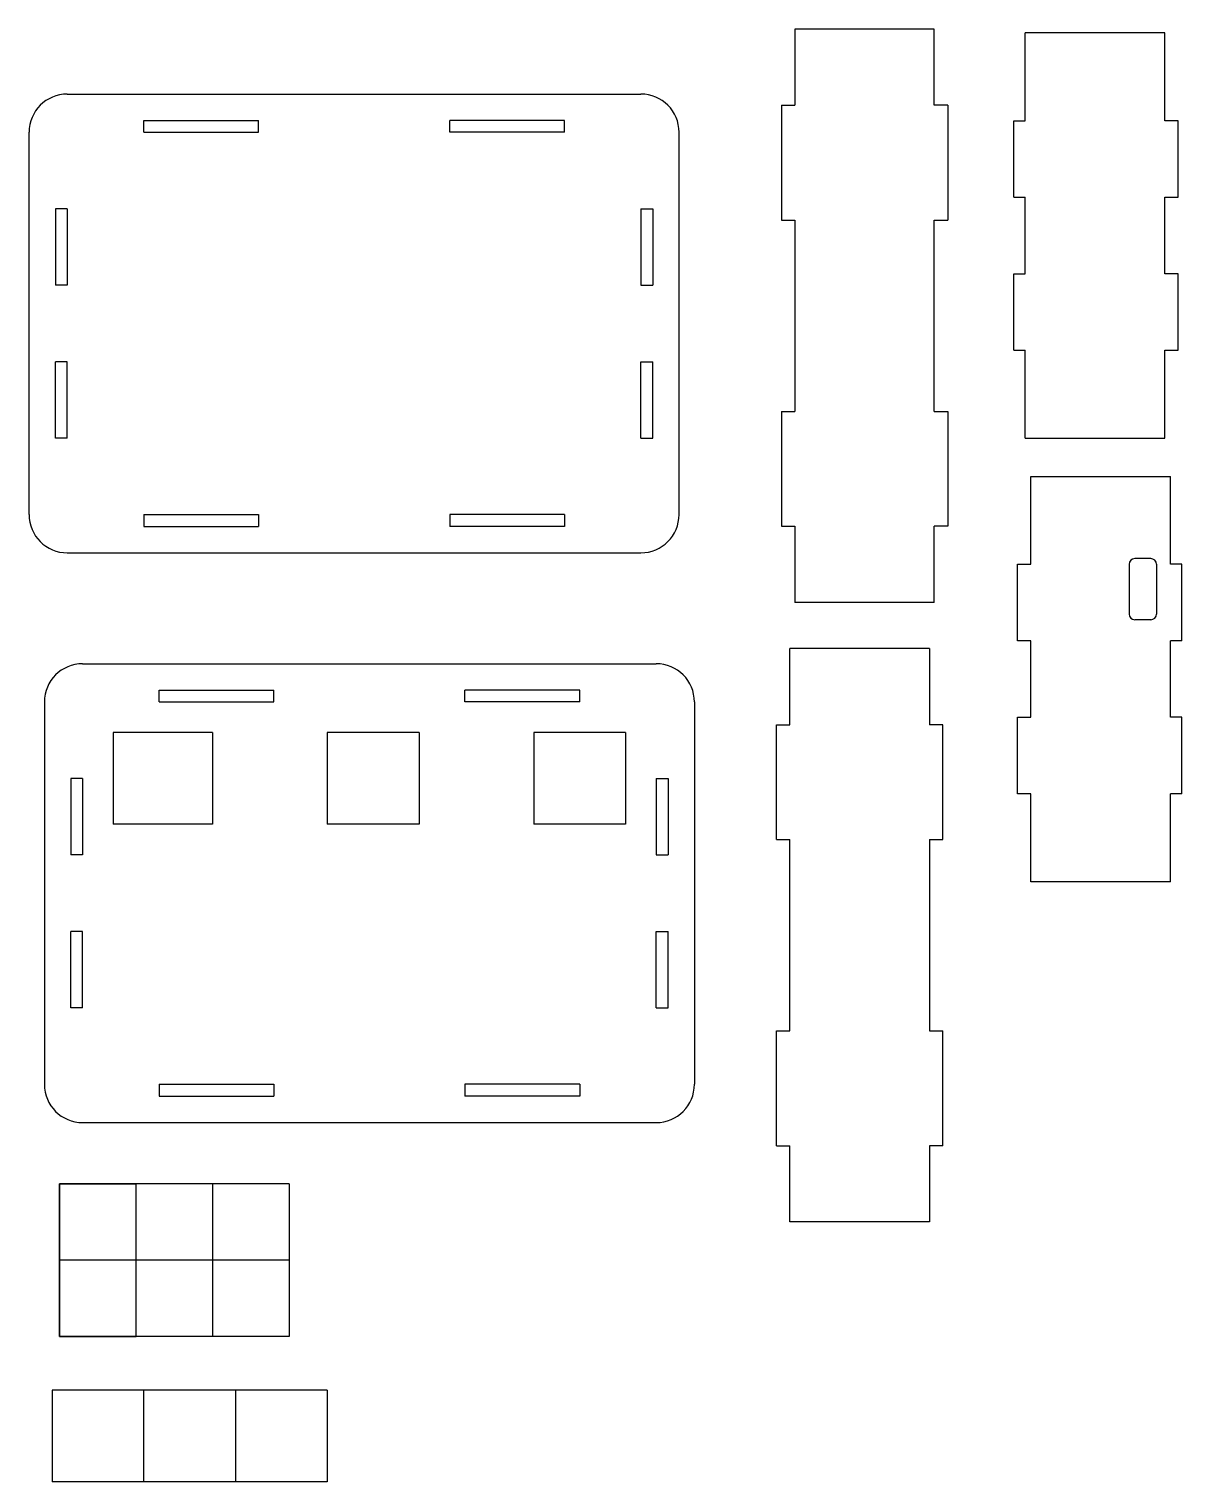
# Model space of a CAD drawing. Extents: x -162 to -11, y -102 to 88.
import ezdxf

# ---------------------------------------------------------------- set-up
doc = ezdxf.new("R2010")
doc.units = 0
doc.layers.add('MODELSKETCH_VISIBLE', color=7, linetype='CONTINUOUS')

msp = doc.modelspace()

# ---------------------------------------------------------------- linework, layer by layer
at = {"layer": 'MODELSKETCH_VISIBLE'}
for p, q in [((-61.88, 88), (-61.88, 78.04)), ((-43.63, 88), (-61.88, 88)), ((-43.63, 78.04), (-43.63, 88)), ((-31.75, 76), (-31.75, 87.5)), ((-13.5, 87.5), (-31.75, 87.5)), ((-13.5, 76), (-13.5, 87.5)), ((-157, 79.5), (-82, 79.5)), ((-63.63, 78.04), (-61.88, 78.04)), ((-63.63, 78.04), (-63.63, 63)), ((-41.88, 78.04), (-43.63, 78.04)), ((-41.88, 78.04), (-41.88, 63)), ((-147, 76.05), (-132, 76.05)), ((-147, 74.5), (-147, 76.05)), ((-132, 74.5), (-132, 76.05)), ((-107, 74.5), (-107, 76.05)), ((-92, 76.05), (-107, 76.05)), ((-92, 74.5), (-92, 76.05)), ((-33.25, 66), (-33.25, 76)), ((-33.25, 76), (-31.75, 76)), ((-11.75, 76), (-13.5, 76)), ((-11.75, 66), (-11.75, 76)), ((-162, 24.5), (-162, 74.5)), ((-147, 74.5), (-132, 74.5)), ((-92, 74.5), (-107, 74.5)), ((-77, 24.5), (-77, 74.5)), ((-33.25, 66), (-31.75, 66)), ((-31.75, 56), (-31.75, 66)), ((-13.5, 56), (-13.5, 66)), ((-13.5, 66), (-11.75, 66)), ((-158.55, 64.5), (-158.55, 54.5)), ((-157, 64.5), (-158.55, 64.5)), ((-157, 64.5), (-157, 54.5)), ((-82, 64.5), (-82, 54.5)), ((-82, 64.5), (-80.45, 64.5)), ((-80.45, 64.5), (-80.45, 54.5)), ((-63.63, 63), (-61.88, 63)), ((-61.88, 63), (-61.88, 38)), ((-43.63, 38), (-43.63, 63)), ((-43.63, 63), (-41.88, 63)), ((-33.25, 46), (-33.25, 56)), ((-33.25, 56), (-31.75, 56)), ((-11.75, 56), (-13.5, 56)), ((-11.75, 46), (-11.75, 56)), ((-157, 54.5), (-158.55, 54.5)), ((-82, 54.5), (-80.45, 54.5)), ((-33.25, 46), (-31.75, 46)), ((-31.75, 34.5), (-31.75, 46)), ((-13.5, 46), (-11.75, 46)), ((-13.5, 34.5), (-13.5, 46)), ((-158.55, 34.5), (-158.55, 44.5)), ((-157, 44.5), (-158.55, 44.5)), ((-157, 34.5), (-157, 44.5)), ((-82, 34.5), (-82, 44.5)), ((-82, 44.5), (-80.45, 44.5)), ((-80.45, 34.5), (-80.45, 44.5)), ((-63.63, 38), (-61.88, 38)), ((-63.63, 38), (-63.63, 23)), ((-43.63, 38), (-41.88, 38)), ((-41.88, 38), (-41.88, 23)), ((-157, 34.5), (-158.55, 34.5)), ((-82, 34.5), (-80.45, 34.5)), ((-31.75, 34.5), (-13.5, 34.5)), ((-31, 29.5), (-12.75, 29.5)), ((-31, 18), (-31, 29.5)), ((-12.75, 18), (-12.75, 29.5)), ((-147, 24.5), (-132, 24.5)), ((-147, 24.5), (-147, 22.95)), ((-147, 22.95), (-132, 22.95)), ((-132, 24.5), (-132, 22.95)), ((-107, 24.5), (-107, 22.95)), ((-92, 24.5), (-107, 24.5)), ((-92, 22.95), (-107, 22.95)), ((-92, 24.5), (-92, 22.95)), ((-63.63, 23), (-61.88, 23)), ((-61.88, 23), (-61.88, 13)), ((-43.63, 13), (-43.63, 23)), ((-41.88, 23), (-43.63, 23)), ((-157, 19.5), (-82, 19.5)), ((-32.75, 18), (-31, 18)), ((-32.75, 8), (-32.75, 18)), ((-18.16, 18), (-18.16, 11.5)), ((-15.33, 18.75), (-17.41, 18.75)), ((-14.58, 18), (-14.58, 11.5)), ((-11.25, 18), (-12.75, 18)), ((-11.25, 8), (-11.25, 18)), ((-43.63, 13), (-61.88, 13)), ((-15.33, 10.75), (-17.41, 10.75)), ((-31, 8), (-32.75, 8)), ((-31, -2), (-31, 8)), ((-12.75, -2), (-12.75, 8)), ((-11.25, 8), (-12.75, 8)), ((-44.25, 7), (-62.5, 7)), ((-62.5, -3), (-62.5, 7)), ((-44.25, 7), (-44.25, -3)), ((-155, 5), (-80, 5)), ((-160, 0), (-160, -50)), ((-145, 1.55), (-130, 1.55)), ((-145, 0), (-145, 1.55)), ((-145, 0), (-130, 0)), ((-130, 0), (-130, 1.55)), ((-90, 1.55), (-105, 1.55)), ((-105, 0), (-105, 1.55)), ((-90, 0), (-105, 0)), ((-90, 0), (-90, 1.55)), ((-75, 0), (-75, -50)), ((-64.25, -3), (-62.5, -3)), ((-64.25, -18), (-64.25, -3)), ((-42.5, -3), (-44.25, -3)), ((-42.5, -18), (-42.5, -3)), ((-32.75, -12), (-32.75, -2)), ((-32.75, -2), (-31, -2)), ((-11.25, -2), (-12.75, -2)), ((-11.25, -12), (-11.25, -2)), ((-138, -4), (-151, -4)), ((-151, -4), (-151, -16)), ((-138, -4), (-138, -16)), ((-111, -4), (-123, -4)), ((-123, -4), (-123, -16)), ((-111, -4), (-111, -16)), ((-84, -4), (-96, -4)), ((-96, -4), (-96, -16)), ((-84, -4), (-84, -16)), ((-155, -10), (-156.55, -10)), ((-156.55, -10), (-156.55, -20)), ((-155, -10), (-155, -20)), ((-80, -10), (-80, -20)), ((-80, -10), (-78.45, -10)), ((-78.45, -10), (-78.45, -20)), ((-31, -12), (-32.75, -12)), ((-31, -23.5), (-31, -12)), ((-11.25, -12), (-12.75, -12)), ((-12.75, -23.5), (-12.75, -12)), ((-138, -16), (-151, -16)), ((-111, -16), (-123, -16)), ((-84, -16), (-96, -16)), ((-64.25, -18), (-62.5, -18)), ((-62.5, -43), (-62.5, -18)), ((-44.25, -18), (-44.25, -43)), ((-44.25, -18), (-42.5, -18)), ((-155, -20), (-156.55, -20)), ((-80, -20), (-78.45, -20)), ((-12.75, -23.5), (-31, -23.5)), ((-155, -30), (-156.55, -30)), ((-156.55, -40), (-156.55, -30)), ((-155, -40), (-155, -30)), ((-80, -30), (-78.45, -30)), ((-80, -40), (-80, -30)), ((-78.45, -40), (-78.45, -30)), ((-155, -40), (-156.55, -40)), ((-80, -40), (-78.45, -40)), ((-64.25, -58.04), (-64.25, -43)), ((-64.25, -43), (-62.5, -43)), ((-44.25, -43), (-42.5, -43)), ((-42.5, -58.04), (-42.5, -43)), ((-145, -50), (-130, -50)), ((-145, -50), (-145, -51.55)), ((-130, -50), (-130, -51.55)), ((-105, -50), (-105, -51.55)), ((-90, -50), (-105, -50)), ((-90, -50), (-90, -51.55)), ((-145, -51.55), (-130, -51.55)), ((-90, -51.55), (-105, -51.55)), ((-155, -55), (-80, -55)), ((-64.25, -58.04), (-62.5, -58.04)), ((-62.5, -68), (-62.5, -58.04)), ((-44.25, -58.04), (-44.25, -68)), ((-42.5, -58.04), (-44.25, -58.04)), ((-158, -83), (-158, -63)), ((-158, -63), (-148, -63)), ((-128, -63), (-158, -63)), ((-158, -63), (-158, -83)), ((-148, -83), (-148, -63)), ((-138, -63), (-138, -83)), ((-128, -63), (-138, -63)), ((-128, -63), (-128, -83)), ((-128, -63), (-128, -83)), ((-44.25, -68), (-62.5, -68)), ((-128, -73), (-158, -73)), ((-128, -83), (-158, -83)), ((-158, -83), (-148, -83)), ((-128, -83), (-138, -83)), ((-123, -90), (-159, -90)), ((-159, -90), (-159, -102)), ((-147, -102), (-147, -90)), ((-123, -90), (-135, -90)), ((-135, -90), (-135, -102)), ((-123, -90), (-123, -102)), ((-123, -102), (-159, -102)), ((-135, -102), (-147, -102))]:
    msp.add_line(p, q, dxfattribs=at)
for centre, radius, start, end in [((-157, 74.5), 5, 90, 180), ((-82, 74.5), 5, 0, 90), ((-157, 24.5), 5, 180, 270), ((-82, 24.5), 5, 270, 0), ((-17.41, 18), 0.75, 90, 180), ((-15.33, 18), 0.75, 0, 90), ((-17.41, 11.5), 0.75, 180, 270), ((-15.33, 11.5), 0.75, 270, 0), ((-155, 0), 5, 90, 180), ((-80, 0), 5, 0, 90), ((-155, -50), 5, 180, 270), ((-80, -50), 5, 270, 0)]:
    msp.add_arc(centre, radius, start, end, dxfattribs=at)

doc.saveas('drawing.dxf')
